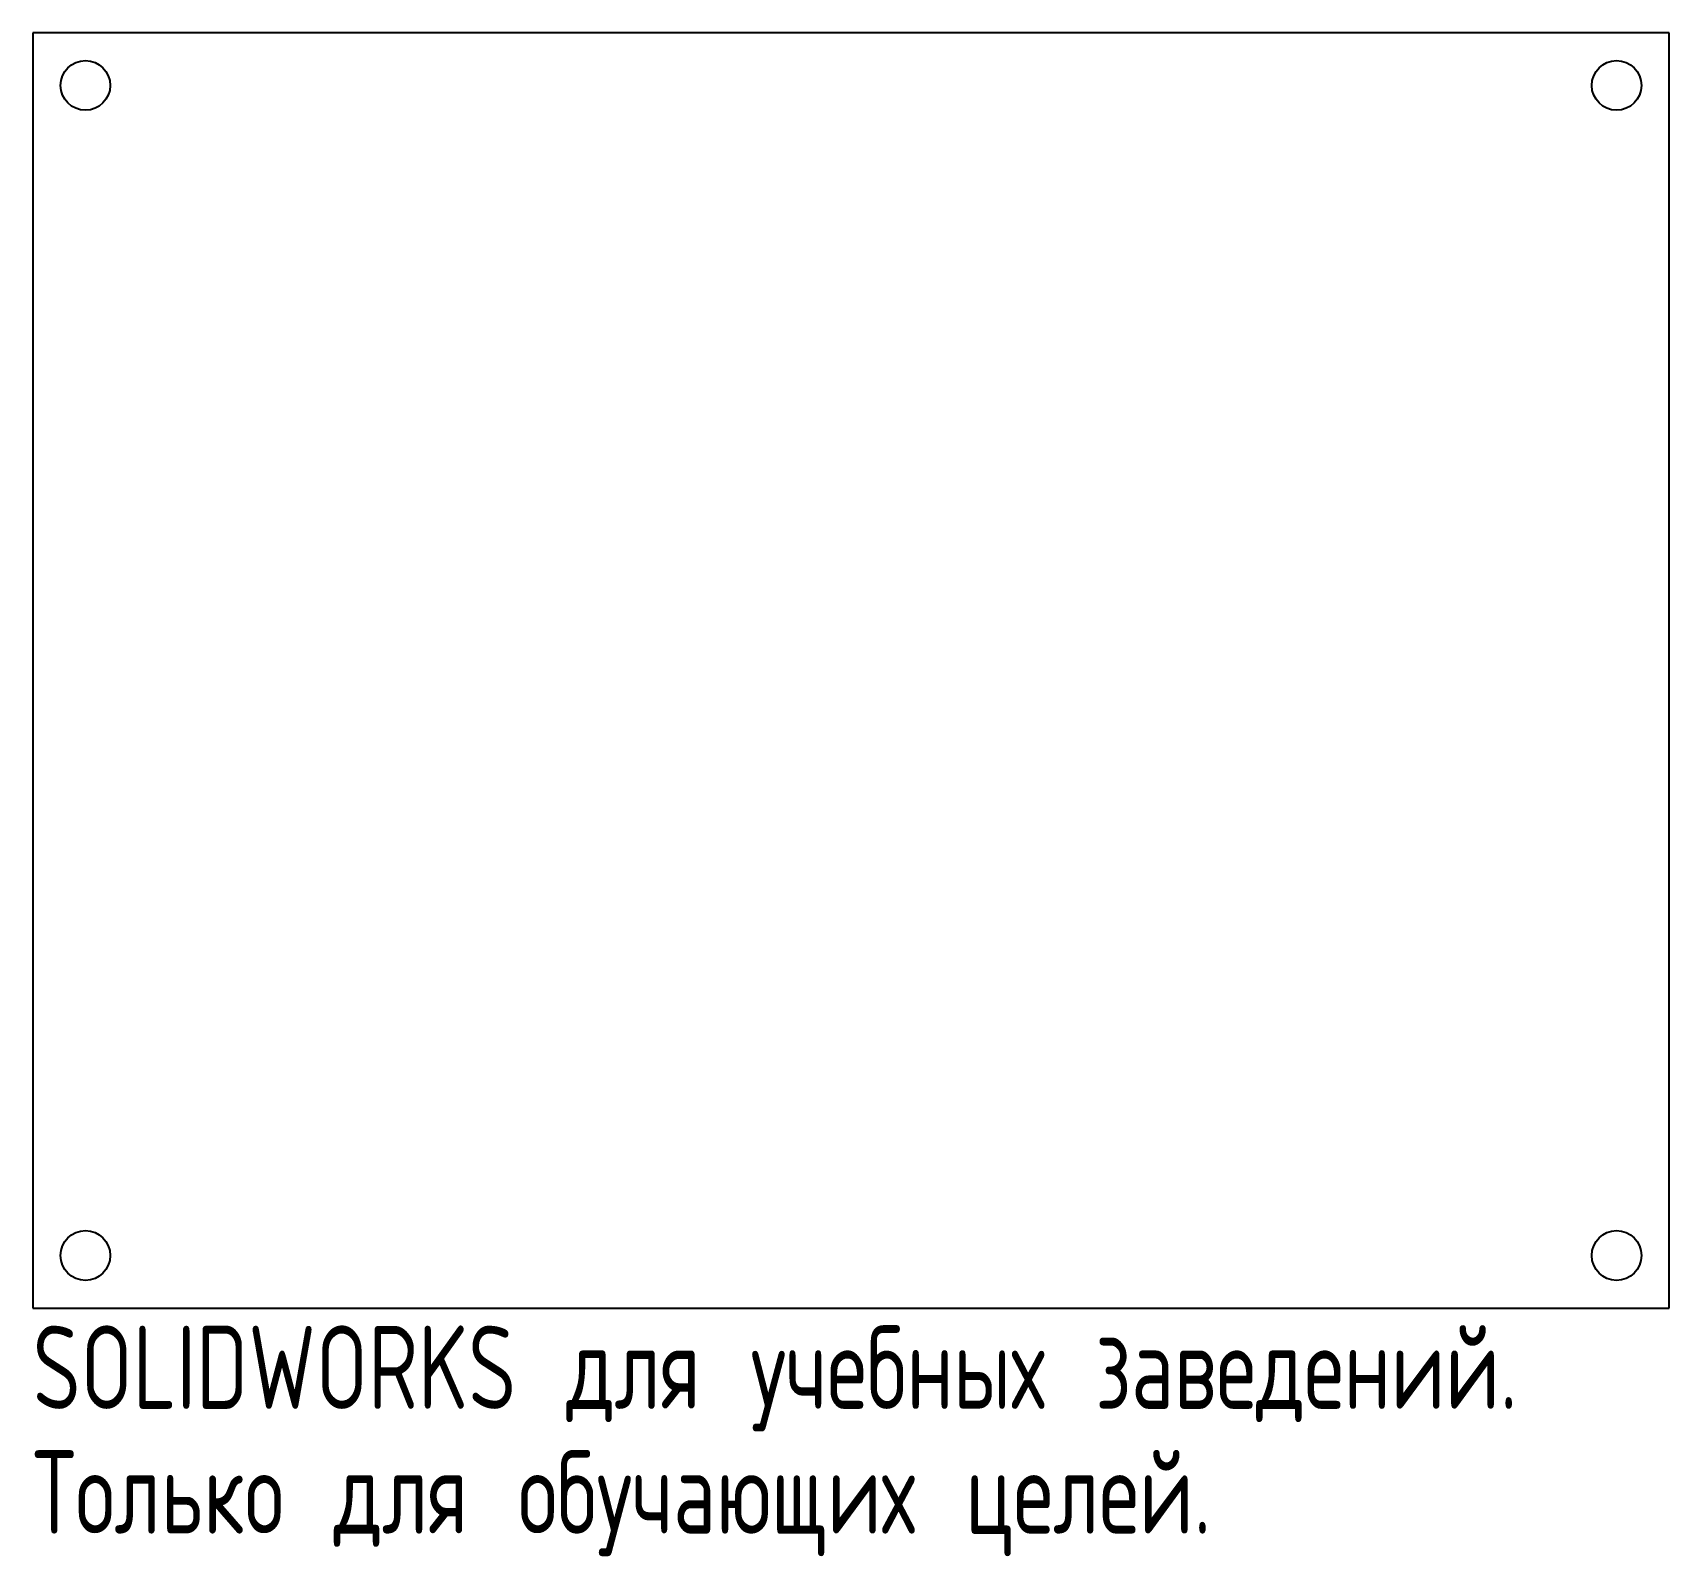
# Model space of a CAD drawing. Header units: millimetres. Extents: x -92.5 to 2.6, y -27.1 to 61.5.
import ezdxf

# ---------------------------------------------------------------- set-up
doc = ezdxf.new("R2010")
doc.units = ezdxf.units.MM
doc.styles.add('SLDTEXTSTYLE0', font='TXT', dxfattribs={"width": 0.7, "bigfont": 'bigfont'})

msp = doc.modelspace()

# ---------------------------------------------------------------- linework, layer by layer
at = {"color": 7, "linetype": 'Continuous', "lineweight": 25}
for p, q in [((-92.546, 61.457), (-92.546, -12.663)), ((2.604, 61.457), (-92.546, 61.457)), ((2.604, -12.663), (2.604, 61.457)), ((-92.546, -12.663), (2.604, -12.663))]:
    msp.add_line(p, q, dxfattribs=at)
for centre in [(-89.486, 58.397), (-0.456, 58.397), (-89.486, -9.603), (-0.456, -9.603)]:
    msp.add_circle(centre, 1.445, dxfattribs=at)

# ---------------------------------------------------------------- texts
at = {"color": 7, "linetype": 'Continuous', "char_height": 4.83362, "attachment_point": 1, "style": 'SLDTEXTSTYLE0'}
for s, insert in [('SOLIDWORKS для учебных заведений.', (-92.546, -13.683)), ('Только для обучающих целей.', (-92.546, -20.933))]:
    msp.add_mtext(s, dxfattribs=dict(at, insert=insert))

doc.saveas('drawing.dxf')
